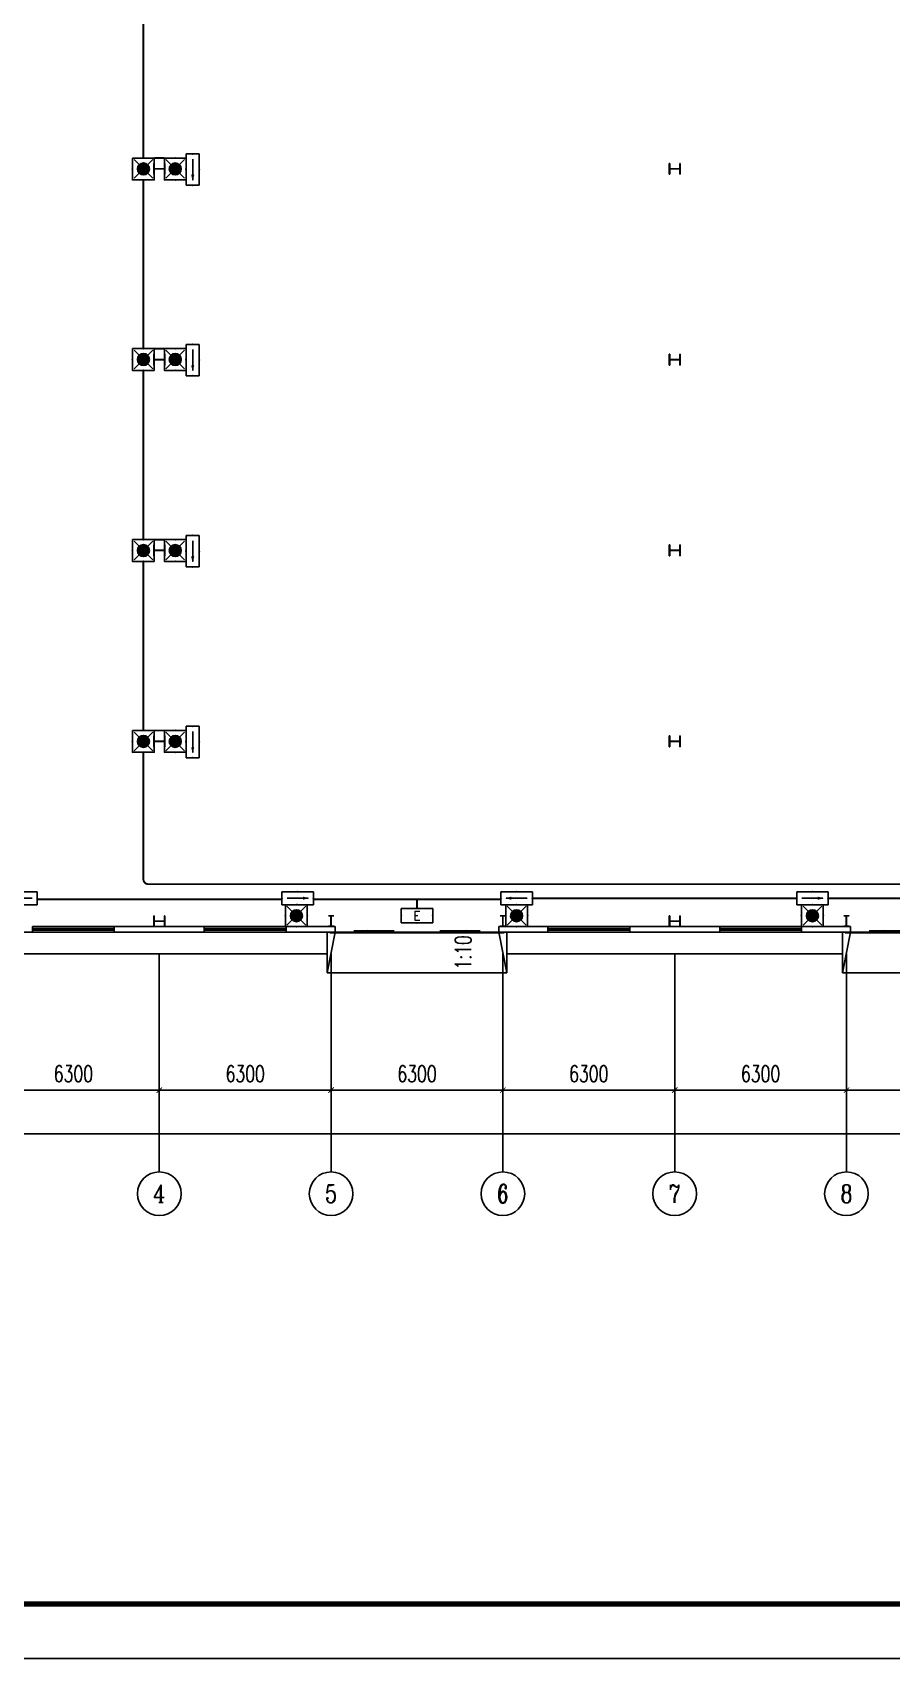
# Model space of a CAD drawing. Extents: x -417156 to 1571408, y 205758 to 1045562.
# Drawn here: x 1079252 to 1110752, y 867803 to 927454 of the extents above; entities that cross this region are included whole.
import ezdxf
from ezdxf.enums import TextEntityAlignment as Align

# ---------------------------------------------------------------- set-up
doc = ezdxf.new("R2010")
doc.units = 0
doc.header["$LTSCALE"] = 1000
doc.header["$MEASUREMENT"] = 0
doc.layers.get('0').update_dxf_attribs({"linetype": 'CONTINUOUS'})
doc.layers.get('DEFPOINTS').update_dxf_attribs({"linetype": 'CONTINUOUS'})
for name, color, linetype in [('AXIS', 3, 'CONTINUOUS'), ('AXIS_TEXT', 7, 'CONTINUOUS'), ('COLUMN', 99, 'CONTINUOUS'), ('DIM_SYMB', 3, 'CONTINUOUS'), ('EQUIP-照明', 3, 'CONTINUOUS'), ('GROUND', 2, 'CONTINUOUS'), ('PUB_TEXT', 7, 'CONTINUOUS'), ('PUB_TITLE', 4, 'CONTINUOUS'), ('STAIR', 2, 'CONTINUOUS'), ('WALL', 9, 'CONTINUOUS'), ('WINDOW', 99, 'CONTINUOUS'), ('WIRE-照明', 1, 'CONTINUOUS')]:
    doc.layers.add(name, color=color, linetype=linetype)
doc.styles.add('_TCH_AXIS', font='COMPLEX', dxfattribs={"bigfont": 'GBCBIG'})
doc.styles.add('_TCH_DIM', font='SIMPLEX', dxfattribs={"bigfont": 'GBCBIG'})
doc.styles.add('_TEL_DIM', font='SIMPLEX', dxfattribs={"width": 0.8, "height": 3.5, "bigfont": 'HZTXT'})
doc.styles.add('COMPLEX', font='COMPLEX')
doc.styles.add('DIM_FONT', font='SIMPLEX', dxfattribs={"width": 0.7, "bigfont": 'GBCBIG'})
doc.styles.get("Standard").update_dxf_attribs({"font": 'gbenor.shx', "bigfont": 'gbcbig.shx'})
doc.dimstyles.new('DIMN200', dxfattribs={"dimscale": 2, "dimtxt": 300, "dimasz": 100, "dimexe": 250, "dimexo": 300, "dimgap": 150, "dimtad": 1, "dimdec": 0, "dimzin": 0, "dimtxsty": 'DIM_FONT', "dimblk": 'ARCHTICK', "dimcen": 0.09, "dimclrt": 7, "dimazin": 3, "dimtfac": 1, "dimtdec": 0, "dimtix": 1, "dimtmove": 0, "dimatfit": 3, "dimtolj": 1, "dimtzin": 0})

# ---------------------------------------------------------------- blocks, each defined once
blk = doc.blocks.new('$WINLIB2D$00000001')
for p, q in [((-0.5, 0.5), (0.5, 0.5)), ((-0.5, 0.5), (-0.5, -0.5)), ((0.5, -0.5), (0.5, 0.5)), ((0.5, 0.167), (-0.5, 0.167)), ((0.5, -0.167), (-0.5, -0.167)), ((-0.5, -0.5), (0.5, -0.5))]:
    blk.add_line(p, q)
blk = doc.blocks.new('$DORLIB2D$00000130')
at = {"color": 0, "linetype": 'CONTINUOUS'}
for p, q in [((-0.5333, 0.6601), (-0.5333, 0.5127)), ((0, 0.6601), (-0.5333, 0.6601)), ((0, 0.5127), (0, 0.6601)), ((0.5333, 0.6601), (0, 0.6601)), ((0.5333, 0.6601), (0.5333, 0.5127)), ((0, 0.5127), (-0.5333, 0.5127)), ((0.5333, 0.5127), (0, 0.5127)), ((-0.3853, 0.2694), (-0.1396, 0.2694)), ((-0.3853, 0.2694), (-0.2999, 0.2144)), ((-0.2999, 0.2144), (-0.2999, 0.2694)), ((0.3853, 0.2694), (0.1396, 0.2694)), ((0.2999, 0.2144), (0.2999, 0.2694)), ((0.3853, 0.2694), (0.2999, 0.2144))]:
    blk.add_line(p, q, dxfattribs=at)
blk = doc.blocks.new('_AXISO')
blk.add_circle((0, 0), 0.5)
at = {"layer": 'AXIS_TEXT', "style": 'COMPLEX', "width": 1.041667}
blk.add_attdef('A', text='', height=0.56, dxfattribs=at).set_placement((-0.25, -0.28), (0.25, -0.28), align=Align.FIT)
blk = doc.blocks.new('_ARCHTICK')
at = {"color": 0, "linetype": 'BYBLOCK', "const_width": 0.15}
blk.add_lwpolyline([(-0.5, -0.5), (0.5, 0.5)], dxfattribs=at)
blk = doc.blocks.new('*D85')
at = {"layer": 'AXIS', "color": 0}
for p, q in [((237909, 214758), (237909, 208258)), ((352309, 214758), (352309, 208258)), ((237909, 208758), (352309, 208758))]:
    blk.add_line(p, q, dxfattribs=at)
at = {"layer": 'DEFPOINTS', "color": 0}
for p in [(237909, 215358), (352309, 215358), (352309, 208758)]:
    blk.add_point(p, dxfattribs=at)
at = {"layer": 'AXIS', "color": 0, "xscale": 200, "yscale": 200, "zscale": 200, "rotation": 180}
blk.add_blockref('_ARCHTICK', (237909, 208758), dxfattribs=at)
at = {"layer": 'AXIS', "color": 0, "xscale": 200, "yscale": 200, "zscale": 200}
blk.add_blockref('_ARCHTICK', (352309, 208758), dxfattribs=at)
at = {"layer": 'AXIS', "color": 7, "insert": (295109, 209358), "char_height": 600, "attachment_point": 5, "style": 'DIM_FONT'}
blk.add_mtext('\\A1;114400', dxfattribs=at)
blk = doc.blocks.new('*D89')
at = {"layer": 'AXIS', "color": 0}
for p, q in [((251009, 214758), (251009, 209858)), ((257309, 214758), (257309, 209858)), ((251009, 210358), (257309, 210358))]:
    blk.add_line(p, q, dxfattribs=at)
at = {"layer": 'DEFPOINTS', "color": 0}
for p in [(251009, 215358), (257309, 215358), (257309, 210358)]:
    blk.add_point(p, dxfattribs=at)
at = {"layer": 'AXIS', "color": 0, "xscale": 200, "yscale": 200, "zscale": 200, "rotation": 180}
blk.add_blockref('_ARCHTICK', (251009, 210358), dxfattribs=at)
at = {"layer": 'AXIS', "color": 0, "xscale": 200, "yscale": 200, "zscale": 200}
blk.add_blockref('_ARCHTICK', (257309, 210358), dxfattribs=at)
at = {"layer": 'AXIS', "color": 7, "insert": (254159, 210958), "char_height": 600, "attachment_point": 5, "style": 'DIM_FONT'}
blk.add_mtext('\\A1;6300', dxfattribs=at)
blk = doc.blocks.new('*D90')
at = {"layer": 'AXIS', "color": 0}
for p, q in [((257309, 214758), (257309, 209858)), ((263609, 214758), (263609, 209858)), ((257309, 210358), (263609, 210358))]:
    blk.add_line(p, q, dxfattribs=at)
at = {"layer": 'DEFPOINTS', "color": 0}
for p in [(257309, 215358), (263609, 215358), (263609, 210358)]:
    blk.add_point(p, dxfattribs=at)
at = {"layer": 'AXIS', "color": 0, "xscale": 200, "yscale": 200, "zscale": 200, "rotation": 180}
blk.add_blockref('_ARCHTICK', (257309, 210358), dxfattribs=at)
at = {"layer": 'AXIS', "color": 0, "xscale": 200, "yscale": 200, "zscale": 200}
blk.add_blockref('_ARCHTICK', (263609, 210358), dxfattribs=at)
at = {"layer": 'AXIS', "color": 7, "insert": (260459, 210958), "char_height": 600, "attachment_point": 5, "style": 'DIM_FONT'}
blk.add_mtext('\\A1;6300', dxfattribs=at)
blk = doc.blocks.new('*D91')
at = {"layer": 'AXIS', "color": 0}
for p, q in [((263609, 214758), (263609, 209858)), ((269909, 214758), (269909, 209858)), ((263609, 210358), (269909, 210358))]:
    blk.add_line(p, q, dxfattribs=at)
at = {"layer": 'DEFPOINTS', "color": 0}
for p in [(263609, 215358), (269909, 215358), (269909, 210358)]:
    blk.add_point(p, dxfattribs=at)
at = {"layer": 'AXIS', "color": 0, "xscale": 200, "yscale": 200, "zscale": 200, "rotation": 180}
blk.add_blockref('_ARCHTICK', (263609, 210358), dxfattribs=at)
at = {"layer": 'AXIS', "color": 0, "xscale": 200, "yscale": 200, "zscale": 200}
blk.add_blockref('_ARCHTICK', (269909, 210358), dxfattribs=at)
at = {"layer": 'AXIS', "color": 7, "insert": (266759, 210958), "char_height": 600, "attachment_point": 5, "style": 'DIM_FONT'}
blk.add_mtext('\\A1;6300', dxfattribs=at)
blk = doc.blocks.new('*D92')
at = {"layer": 'AXIS', "color": 0}
for p, q in [((269909, 214758), (269909, 209858)), ((276209, 214758), (276209, 209858)), ((269909, 210358), (276209, 210358))]:
    blk.add_line(p, q, dxfattribs=at)
at = {"layer": 'DEFPOINTS', "color": 0}
for p in [(269909, 215358), (276209, 215358), (276209, 210358)]:
    blk.add_point(p, dxfattribs=at)
at = {"layer": 'AXIS', "color": 0, "xscale": 200, "yscale": 200, "zscale": 200, "rotation": 180}
blk.add_blockref('_ARCHTICK', (269909, 210358), dxfattribs=at)
at = {"layer": 'AXIS', "color": 0, "xscale": 200, "yscale": 200, "zscale": 200}
blk.add_blockref('_ARCHTICK', (276209, 210358), dxfattribs=at)
at = {"layer": 'AXIS', "color": 7, "insert": (273059, 210958), "char_height": 600, "attachment_point": 5, "style": 'DIM_FONT'}
blk.add_mtext('\\A1;6300', dxfattribs=at)
blk = doc.blocks.new('*D93')
at = {"layer": 'AXIS', "color": 0}
for p, q in [((276209, 214758), (276209, 209858)), ((282509, 214758), (282509, 209858)), ((276209, 210358), (282509, 210358))]:
    blk.add_line(p, q, dxfattribs=at)
at = {"layer": 'DEFPOINTS', "color": 0}
for p in [(276209, 215358), (282509, 215358), (282509, 210358)]:
    blk.add_point(p, dxfattribs=at)
at = {"layer": 'AXIS', "color": 0, "xscale": 200, "yscale": 200, "zscale": 200, "rotation": 180}
blk.add_blockref('_ARCHTICK', (276209, 210358), dxfattribs=at)
at = {"layer": 'AXIS', "color": 0, "xscale": 200, "yscale": 200, "zscale": 200}
blk.add_blockref('_ARCHTICK', (282509, 210358), dxfattribs=at)
at = {"layer": 'AXIS', "color": 7, "insert": (279359, 210958), "char_height": 600, "attachment_point": 5, "style": 'DIM_FONT'}
blk.add_mtext('\\A1;6300', dxfattribs=at)
blk = doc.blocks.new('*D94')
at = {"layer": 'AXIS', "color": 0}
for p, q in [((282509, 214758), (282509, 209858)), ((288809, 214758), (288809, 209858)), ((282509, 210358), (288809, 210358))]:
    blk.add_line(p, q, dxfattribs=at)
at = {"layer": 'DEFPOINTS', "color": 0}
for p in [(282509, 215358), (288809, 215358), (288809, 210358)]:
    blk.add_point(p, dxfattribs=at)
at = {"layer": 'AXIS', "color": 0, "xscale": 200, "yscale": 200, "zscale": 200, "rotation": 180}
blk.add_blockref('_ARCHTICK', (282509, 210358), dxfattribs=at)
at = {"layer": 'AXIS', "color": 0, "xscale": 200, "yscale": 200, "zscale": 200}
blk.add_blockref('_ARCHTICK', (288809, 210358), dxfattribs=at)
at = {"layer": 'AXIS', "color": 7, "insert": (285659, 210958), "char_height": 600, "attachment_point": 5, "style": 'DIM_FONT'}
blk.add_mtext('\\A1;6300', dxfattribs=at)
blk = doc.blocks.new('$EQUIP$00001776')
for p, q in [((0.72, 0.66), (-0.72, 0.66)), ((-0.72, 0.66), (-0.72, 0)), ((-0.72, 0), (0.72, 0)), ((0.72, 0), (0.72, 0.66))]:
    blk.add_line(p, q)
for p in [(-0.72, 0.33), (0, 0.66), (0, 0), (0.72, 0.33)]:
    blk.add_point(p)
blk = doc.blocks.new('$EQUIP$00001167')
for p, q in [((-0.429, 0.429), (0.429, -0.429)), ((-0.429, -0.429), (0.429, 0.429))]:
    blk.add_line(p, q)
blk.add_lwpolyline([(-0.5, 0.5), (-0.5, -0.5), (0.5, -0.5), (0.5, 0.5)], close=True)
blk.add_circle((0, 0), 0.275)
for p in [(-0.5, 0), (0, 0.5), (0.5, 0), (0, -0.5)]:
    blk.add_point(p)
for points in [[(-0.238, 0.137), (0.238, 0.137), (-0.275, 0), (0.275, 0)], [(-0.238, -0.137), (0.238, -0.137), (-0.275, 0), (0.275, 0)], [(-0.137, 0.238), (0.137, 0.238), (-0.238, 0.137), (0.238, 0.137)], [(0, 0.275), (0, 0.275), (-0.137, 0.238), (0.137, 0.238)], [(-0.137, -0.238), (0.137, -0.238), (-0.238, -0.137), (0.238, -0.137)], [(0, -0.275), (0, -0.275), (-0.137, -0.238), (0.137, -0.238)]]:
    blk.add_solid(points)
at = {"flags": 9}
blk.add_attdef('A', (0, 0), '', height=0.00002, dxfattribs=at)
blk = doc.blocks.new('$EQUIP$00001686')
for p, q in [((0.72, 0.6), (-0.72, 0.6)), ((-0.72, 0.6), (-0.72, 0)), ((-0.72, 0), (0.72, 0)), ((0.72, 0), (0.72, 0.6))]:
    blk.add_line(p, q)
at = {"color": 7}
blk.add_line((-0.48, 0.3), (0.48, 0.3), dxfattribs=at)
for p in [(-0.72, 0.3), (0, 0.6), (0, 0), (0.72, 0.3)]:
    blk.add_point(p)
blk.add_solid([(-0.24, 0.228), (-0.528, 0.3), (-0.24, 0.372)])
blk = doc.blocks.new('E22')
at = {"layer": 'AXIS', "color": 8}
for p, q in [((257309, 215357.7), (257309, 207357.7)), ((263609, 215357.7), (263609, 207357.7)), ((269909, 215357.7), (269909, 207357.7)), ((276209, 215357.7), (276209, 207357.7)), ((282509, 215357.7), (282509, 207357.7))]:
    blk.add_line(p, q, dxfattribs=at)
at = {"layer": 'COLUMN', "color": 8}
for p, q in [((257125, 244357.7), (257109, 244357.7)), ((257109, 244357.7), (257109, 243957.7)), ((257125, 244162.7), (257125, 244357.7)), ((257493, 244162.7), (257125, 244162.7)), ((257125, 244152.7), (257493, 244152.7)), ((257125, 243957.7), (257125, 244152.7)), ((257509, 244357.7), (257493, 244357.7)), ((257493, 244357.7), (257493, 244162.7)), ((257493, 244152.7), (257493, 243957.7)), ((257509, 243957.7), (257509, 244357.7)), ((276025, 244357.7), (276009, 244357.7)), ((276009, 244357.7), (276009, 243957.7)), ((276025, 244162.7), (276025, 244357.7)), ((276393, 244162.7), (276025, 244162.7)), ((276025, 244152.7), (276393, 244152.7)), ((276025, 243957.7), (276025, 244152.7)), ((276409, 244357.7), (276393, 244357.7)), ((276393, 244357.7), (276393, 244162.7)), ((276393, 244152.7), (276393, 243957.7)), ((276409, 243957.7), (276409, 244357.7)), ((257109, 243957.7), (257125, 243957.7)), ((257493, 243957.7), (257509, 243957.7)), ((276009, 243957.7), (276025, 243957.7)), ((276393, 243957.7), (276409, 243957.7)), ((257125, 237357.7), (257109, 237357.7)), ((257109, 237357.7), (257109, 236957.7)), ((257109, 236957.7), (257125, 236957.7)), ((257125, 237162.7), (257125, 237357.7)), ((257493, 237162.7), (257125, 237162.7)), ((257125, 237152.7), (257493, 237152.7)), ((257125, 236957.7), (257125, 237152.7)), ((257509, 237357.7), (257493, 237357.7)), ((257493, 237357.7), (257493, 237162.7)), ((257493, 237152.7), (257493, 236957.7)), ((257493, 236957.7), (257509, 236957.7)), ((257509, 236957.7), (257509, 237357.7)), ((276025, 237357.7), (276009, 237357.7)), ((276009, 237357.7), (276009, 236957.7)), ((276009, 236957.7), (276025, 236957.7)), ((276025, 237162.7), (276025, 237357.7)), ((276393, 237162.7), (276025, 237162.7)), ((276025, 237152.7), (276393, 237152.7)), ((276025, 236957.7), (276025, 237152.7)), ((276409, 237357.7), (276393, 237357.7)), ((276393, 237357.7), (276393, 237162.7)), ((276393, 237152.7), (276393, 236957.7)), ((276393, 236957.7), (276409, 236957.7)), ((276409, 236957.7), (276409, 237357.7)), ((257125, 230357.7), (257109, 230357.7)), ((257109, 230357.7), (257109, 229957.7)), ((257125, 230162.7), (257125, 230357.7)), ((257509, 230357.7), (257493, 230357.7)), ((257493, 230357.7), (257493, 230162.7)), ((257509, 229957.7), (257509, 230357.7)), ((276025, 230357.7), (276009, 230357.7)), ((276009, 230357.7), (276009, 229957.7)), ((276025, 230162.7), (276025, 230357.7)), ((276409, 230357.7), (276393, 230357.7)), ((276393, 230357.7), (276393, 230162.7)), ((276409, 229957.7), (276409, 230357.7)), ((257109, 229957.7), (257125, 229957.7)), ((257493, 230162.7), (257125, 230162.7)), ((257125, 230152.7), (257493, 230152.7)), ((257125, 229957.7), (257125, 230152.7)), ((257493, 230152.7), (257493, 229957.7)), ((257493, 229957.7), (257509, 229957.7)), ((276009, 229957.7), (276025, 229957.7)), ((276393, 230162.7), (276025, 230162.7)), ((276025, 230152.7), (276393, 230152.7)), ((276025, 229957.7), (276025, 230152.7)), ((276393, 230152.7), (276393, 229957.7)), ((276393, 229957.7), (276409, 229957.7)), ((257125, 223357.7), (257109, 223357.7)), ((257109, 223357.7), (257109, 222957.7)), ((257125, 223162.7), (257125, 223357.7)), ((257493, 223162.7), (257125, 223162.7)), ((257125, 223152.7), (257493, 223152.7)), ((257125, 222957.7), (257125, 223152.7)), ((257509, 223357.7), (257493, 223357.7)), ((257493, 223357.7), (257493, 223162.7)), ((257493, 223152.7), (257493, 222957.7)), ((257509, 222957.7), (257509, 223357.7)), ((276025, 223357.7), (276009, 223357.7)), ((276009, 223357.7), (276009, 222957.7)), ((276025, 223162.7), (276025, 223357.7)), ((276393, 223162.7), (276025, 223162.7)), ((276025, 223152.7), (276393, 223152.7)), ((276025, 222957.7), (276025, 223152.7)), ((276409, 223357.7), (276393, 223357.7)), ((276393, 223357.7), (276393, 223162.7)), ((276393, 223152.7), (276393, 222957.7)), ((276409, 222957.7), (276409, 223357.7)), ((257109, 222957.7), (257125, 222957.7)), ((257493, 222957.7), (257509, 222957.7)), ((276009, 222957.7), (276025, 222957.7)), ((276393, 222957.7), (276409, 222957.7)), ((257125, 216757.7), (257109, 216757.7)), ((257109, 216757.7), (257109, 216357.7)), ((257125, 216562.7), (257125, 216757.7)), ((257493, 216562.7), (257125, 216562.7)), ((257125, 216552.7), (257493, 216552.7)), ((257125, 216357.7), (257125, 216552.7)), ((257509, 216757.7), (257493, 216757.7)), ((257493, 216757.7), (257493, 216562.7)), ((257493, 216552.7), (257493, 216357.7)), ((257509, 216357.7), (257509, 216757.7)), ((263709, 216757.7), (263509, 216757.7)), ((263509, 216757.7), (263509, 216747.7)), ((263509, 216747.7), (263596.8, 216747.7)), ((263596.8, 216747.7), (263601.8, 216742.7)), ((263601.8, 216742.7), (263601.8, 216372.7)), ((263607.8, 216742.7), (263612.8, 216747.7)), ((263607.8, 216372.7), (263607.8, 216742.7)), ((263612.8, 216747.7), (263709, 216747.7)), ((263709, 216747.7), (263709, 216757.7)), ((270009, 216757.7), (269809, 216757.7)), ((269809, 216757.7), (269809, 216747.7)), ((269809, 216747.7), (269896.8, 216747.7)), ((269896.8, 216747.7), (269901.8, 216742.7)), ((269901.8, 216742.7), (269901.8, 216372.7)), ((269907.8, 216742.7), (269912.8, 216747.7)), ((269907.8, 216372.7), (269907.8, 216742.7)), ((269912.8, 216747.7), (270009, 216747.7)), ((270009, 216747.7), (270009, 216757.7)), ((276025, 216757.7), (276009, 216757.7)), ((276009, 216757.7), (276009, 216357.7)), ((276025, 216562.7), (276025, 216757.7)), ((276393, 216562.7), (276025, 216562.7)), ((276025, 216552.7), (276393, 216552.7)), ((276025, 216357.7), (276025, 216552.7)), ((276409, 216757.7), (276393, 216757.7)), ((276393, 216757.7), (276393, 216562.7)), ((276393, 216552.7), (276393, 216357.7)), ((276409, 216357.7), (276409, 216757.7)), ((282609, 216757.7), (282409, 216757.7)), ((282409, 216757.7), (282409, 216747.7)), ((282409, 216747.7), (282496.8, 216747.7)), ((282496.8, 216747.7), (282501.8, 216742.7)), ((282501.8, 216742.7), (282501.8, 216372.7)), ((282507.8, 216742.7), (282512.8, 216747.7)), ((282507.8, 216372.7), (282507.8, 216742.7)), ((282512.8, 216747.7), (282609, 216747.7)), ((282609, 216747.7), (282609, 216757.7)), ((257109, 216357.7), (257125, 216357.7)), ((257493, 216357.7), (257509, 216357.7)), ((263596.8, 216367.7), (263509, 216367.7)), ((263509, 216367.7), (263509, 216357.7)), ((263509, 216357.7), (263709, 216357.7)), ((263601.8, 216372.7), (263596.8, 216367.7)), ((263612.8, 216367.7), (263607.8, 216372.7)), ((263709, 216367.7), (263612.8, 216367.7)), ((263709, 216357.7), (263709, 216367.7)), ((269896.8, 216367.7), (269809, 216367.7)), ((269809, 216367.7), (269809, 216357.7)), ((269809, 216357.7), (270009, 216357.7)), ((269901.8, 216372.7), (269896.8, 216367.7)), ((269912.8, 216367.7), (269907.8, 216372.7)), ((270009, 216367.7), (269912.8, 216367.7)), ((270009, 216357.7), (270009, 216367.7)), ((276009, 216357.7), (276025, 216357.7)), ((276393, 216357.7), (276409, 216357.7)), ((282496.8, 216367.7), (282409, 216367.7)), ((282409, 216367.7), (282409, 216357.7)), ((282409, 216357.7), (282609, 216357.7)), ((282501.8, 216372.7), (282496.8, 216367.7)), ((282512.8, 216367.7), (282507.8, 216372.7)), ((282609, 216367.7), (282512.8, 216367.7)), ((282609, 216357.7), (282609, 216367.7))]:
    blk.add_line(p, q, dxfattribs=at)
at = {"layer": 'DIM_SYMB', "color": 8}
blk.add_lwpolyline([(268958.1, 215957.4, 0, 0, 0), (268958.1, 215425.6, 160, 0, 0), (268958.1, 214825.6, 0, 0, 0)], format="xyseb", dxfattribs=at)
at = {"layer": 'GROUND', "color": 8}
for p, q in [((251158.8, 216157.7), (263458.8, 216157.7)), ((270058.8, 216157.7), (282358.8, 216157.7)), ((251158.8, 215357.7), (263458.8, 215357.7)), ((270058.8, 215357.7), (282358.8, 215357.7))]:
    blk.add_line(p, q, dxfattribs=at)
at = {"layer": 'STAIR', "color": 8}
for p, q in [((263458.8, 214657.7), (263458.8, 216157.7)), ((263458.8, 216157.7), (270058.8, 216157.7)), ((263758.8, 216157.7), (263458.8, 214657.7)), ((269758.8, 216157.7), (270058.8, 214657.7)), ((270058.8, 214657.7), (270058.8, 216157.7)), ((282358.8, 214657.7), (282358.8, 216157.7)), ((282358.8, 216157.7), (288958.8, 216157.7)), ((282658.8, 216157.7), (282358.8, 214657.7)), ((263458.8, 214657.7), (270058.8, 214657.7)), ((282358.8, 214657.7), (288958.8, 214657.7))]:
    blk.add_line(p, q, dxfattribs=at)
at = {"layer": 'WALL', "color": 8}
for p, q in [((258959, 216357.7), (255659, 216357.7)), ((255659, 216357.7), (255659, 216157.7)), ((255659, 216157.7), (258959, 216157.7)), ((258959, 216157.7), (258959, 216357.7)), ((263509, 216357.7), (261959, 216357.7)), ((261959, 216357.7), (261959, 216157.7)), ((261959, 216157.7), (263609, 216157.7)), ((263609, 216157.7), (263758.8, 216157.7)), ((263758.8, 216357.7), (263709, 216357.7)), ((263758.8, 216157.7), (263758.8, 216357.7)), ((269809, 216357.7), (269758.8, 216357.7)), ((269758.8, 216357.7), (269758.8, 216157.7)), ((269758.8, 216157.7), (269909, 216157.7)), ((269909, 216157.7), (271559, 216157.7)), ((271559, 216357.7), (270009, 216357.7)), ((271559, 216157.7), (271559, 216357.7)), ((277859, 216357.7), (274559, 216357.7)), ((274559, 216357.7), (274559, 216157.7)), ((274559, 216157.7), (277859, 216157.7)), ((277859, 216157.7), (277859, 216357.7)), ((282409, 216357.7), (280859, 216357.7)), ((280859, 216357.7), (280859, 216157.7)), ((280859, 216157.7), (282509, 216157.7)), ((282509, 216157.7), (282658.8, 216157.7)), ((282658.8, 216357.7), (282609, 216357.7)), ((282658.8, 216157.7), (282658.8, 216357.7))]:
    blk.add_line(p, q, dxfattribs=at)
at = {"layer": 'AXIS', "color": 8}
ref = blk.add_blockref('_AXISO', (257309, 206557.7), dxfattribs=dict(at, xscale=1600, yscale=1600, zscale=1600))
ref.add_attrib('A', '4', dxfattribs={"layer": 'AXIS_TEXT', "color": 8, "height": 641, "style": '_TCH_AXIS', "width": 0.9375}).set_placement((257080.1, 206237.2), (257537.9, 206237.2), align=Align.FIT)
ref = blk.add_blockref('_AXISO', (263609, 206557.7), dxfattribs=dict(at, xscale=1600, yscale=1600, zscale=1600))
ref.add_attrib('A', '5', dxfattribs={"layer": 'AXIS_TEXT', "color": 8, "height": 657.6, "style": '_TCH_AXIS'}).set_placement((263389.8, 206229), (263828.2, 206229), align=Align.FIT)
ref = blk.add_blockref('_AXISO', (269909, 206557.7), dxfattribs=dict(at, xscale=1600, yscale=1600, zscale=1600))
ref.add_attrib('A', '6', dxfattribs={"layer": 'AXIS_TEXT', "color": 8, "height": 674.8, "style": '_TCH_AXIS', "width": 0.928571}).set_placement((269700.1, 206220.4), (270117.8, 206220.4), align=Align.FIT)
ref = blk.add_blockref('_AXISO', (276209, 206557.7), dxfattribs=dict(at, xscale=1600, yscale=1600, zscale=1600))
ref.add_attrib('A', '7', dxfattribs={"layer": 'AXIS_TEXT', "color": 8, "height": 657.6, "style": '_TCH_AXIS'}).set_placement((275989.8, 206229), (276428.2, 206229), align=Align.FIT)
ref = blk.add_blockref('_AXISO', (282509, 206557.7), dxfattribs=dict(at, xscale=1600, yscale=1600, zscale=1600))
ref.add_attrib('A', '8', dxfattribs={"layer": 'AXIS_TEXT', "color": 8, "height": 657.6, "style": '_TCH_AXIS'}).set_placement((282289.8, 206229), (282728.2, 206229), align=Align.FIT)
at = {"layer": 'WINDOW', "color": 8}
for name, p, xscale, yscale, zscale in [('$WINLIB2D$00000001', (254159, 216257.7), -3000, 200, -3000), ('$WINLIB2D$00000001', (260459, 216257.7), -3000, 200, -3000), ('$DORLIB2D$00000130', (266758.8, 216257.7), -6000, -200, -6000), ('$WINLIB2D$00000001', (273059, 216257.7), -3000, 200, -3000), ('$WINLIB2D$00000001', (279359, 216257.7), -3000, 200, -3000), ('$DORLIB2D$00000130', (285658.8, 216257.7), -6000, -200, -6000)]:
    blk.add_blockref(name, p, dxfattribs=dict(at, xscale=xscale, yscale=yscale, zscale=zscale))
at = {"layer": 'PUB_TEXT', "color": 8, "style": '_TCH_DIM', "width": 0.705882}
blk.add_text('1:10', height=595, rotation=90, dxfattribs=at).set_placement((268748.1, 214781.5))
at = {"layer": 'AXIS', "color": 8}
for p1, p2, distance, picture, middle in [((237909, 215357.7), (352309, 215357.7), -6600, '*D85', (295109, 209357.7)), ((251009, 215357.7), (257309, 215357.7), -5000, '*D89', (254159, 210957.7)), ((257309, 215357.7), (263609, 215357.7), -5000, '*D90', (260459, 210957.7)), ((263609, 215357.7), (269909, 215357.7), -5000, '*D91', (266759, 210957.7)), ((269909, 215357.7), (276209, 215357.7), -5000, '*D92', (273059, 210957.7)), ((276209, 215357.7), (282509, 215357.7), -5000, '*D93', (279359, 210957.7)), ((282509, 215357.7), (288809, 215357.7), -5000, '*D94', (285659, 210957.7))]:
    dim = blk.add_aligned_dim(p1=p1, p2=p2, distance=distance, dimstyle='DIMN200', dxfattribs=at)
    dim.commit()
    dim.dimension.update_dxf_attribs({"geometry": picture, "text_midpoint": middle})

msp = doc.modelspace()

# ---------------------------------------------------------------- linework, layer by layer
at = {"layer": 'PUB_TITLE'}
msp.add_lwpolyline([(1042275, 867803), (1210475, 867803), (1210475, 986603), (1042275, 986603)], close=True, dxfattribs=at)
at = {"layer": 'PUB_TITLE', "const_width": 200}
msp.add_lwpolyline([(1047275, 869803), (1208475, 869803), (1208475, 984603), (1047275, 984603)], close=True, dxfattribs=at)
at = {"layer": 'WIRE-照明', "linetype": 'CONTINUOUS', "const_width": 70}
for points in [[(1083318, 922849), (1083318, 929059)], [(1083718, 922849), (1084086, 922849)], [(1083318, 915859), (1083318, 922049)], [(1083718, 915859), (1084086, 915859)], [(1083318, 908849), (1083318, 915059)], [(1083718, 908849), (1084086, 908849)], [(1083318, 901849), (1083318, 908049)], [(1083718, 901849), (1084086, 901849)], [(1079428, 895654), (1088399, 895654)], [(1089551, 895654), (1096430, 895654)], [(1093352, 895318), (1093352, 895654)], [(1097582, 895694), (1107276, 895694)], [(1108428, 895694), (1116076, 895694)]]:
    msp.add_lwpolyline(points, dxfattribs=at)
msp.add_lwpolyline([(1120248, 895867), (1120248, 896030, 0.414214), (1120068, 896210), (1083498, 896210, -0.414214), (1083318, 896390), (1083318, 901049)], format="xyb", dxfattribs=at)

# ---------------------------------------------------------------- block references
msp.add_blockref('E22', (826593, 678296))
at = {"layer": 'EQUIP-照明', "yscale": 800, "zscale": 800}
for name, p, xscale in [('$EQUIP$00001167', (1083318, 922449), 800), ('$EQUIP$00001167', (1084486, 922449), -800), ('$EQUIP$00001167', (1083318, 915459), 800), ('$EQUIP$00001167', (1084486, 915459), -800), ('$EQUIP$00001167', (1083318, 908449), 800), ('$EQUIP$00001167', (1084486, 908449), -800), ('$EQUIP$00001167', (1083318, 901449), 800), ('$EQUIP$00001167', (1084486, 901449), -800), ('$EQUIP$00001686', (1078852, 895454), 800), ('$EQUIP$00001167', (1088927, 895054), 800), ('$EQUIP$00001686', (1097006, 895454), 800), ('$EQUIP$00001167', (1097006, 895054), -800), ('$EQUIP$00001167', (1107852, 895054), 800)]:
    msp.add_blockref(name, p, dxfattribs=dict(at, xscale=xscale))
for p, xscale, rotation in [((1084886, 922426), -800, 270), ((1084886, 915436), -800, 270), ((1084886, 908426), -800, 270), ((1084886, 901426), -800, 270), ((1088975, 895934), 800, 180), ((1107852, 895934), 800, 180)]:
    msp.add_blockref('$EQUIP$00001686', p, dxfattribs=dict(at, xscale=xscale, rotation=rotation))
at = {"layer": 'EQUIP-照明'}
ref = msp.add_blockref('$EQUIP$00001776', (1093352, 894790), dxfattribs=dict(at, xscale=800, yscale=800, zscale=800))
ref.add_attrib('$TEXT$', 'E', dxfattribs={"layer": '0', "color": 7, "height": 320, "style": '_TEL_DIM'}).set_placement((1093352, 895054), align=Align.MIDDLE_CENTER)

doc.saveas('drawing.dxf')
